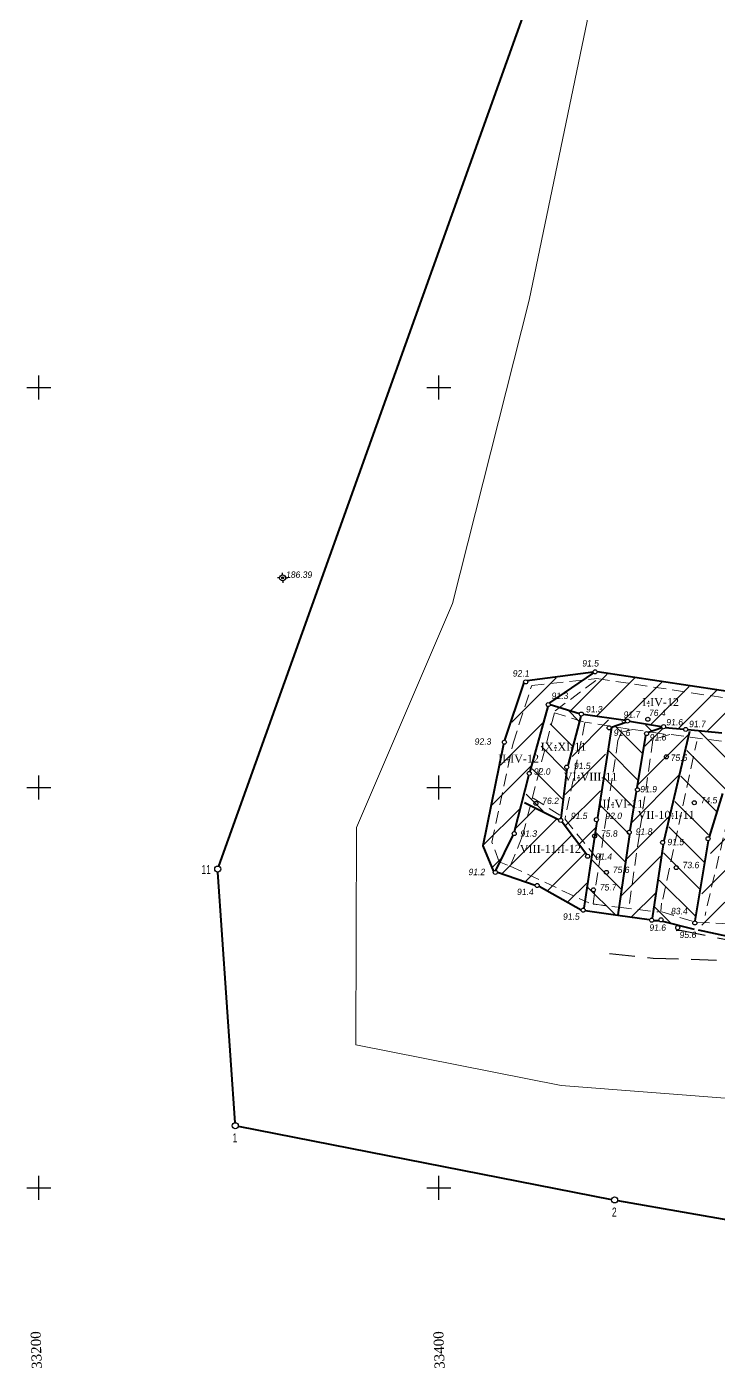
# Model space of a CAD drawing. Header units: millimetres. Extents: x 3233194 to 6468300, y 5635110 to 11269398.
# Drawn here: x 3233194 to 3233540, y 5635110 to 5635780 of the extents above; entities that cross this region are included whole.
import ezdxf
from ezdxf.enums import TextEntityAlignment as Align

# ---------------------------------------------------------------- set-up
doc = ezdxf.new("R2010")
doc.units = ezdxf.units.MM
doc.header["$LTSCALE"] = 2
doc.header["$PDMODE"] = 32
doc.header["$PDSIZE"] = 0.3
doc.linetypes.add('DASHED2', pattern=[9.525, 6.35, -3.175])
doc.linetypes.add('HIDDEN2', pattern=[4.7625, 3.175, -1.5875])
for name, color, linetype in [('в.доб.бровка', 7, 'Continuous'), ('вдб', 7, 'Continuous'), ('ВЫСОТЫ', 7, 'Continuous'), ('Гірничий відвід', 7, 'Continuous'), ('ИМЕНА', 7, 'Continuous'), ('Контур запасів', 7, 'Continuous'), ('кресты', 7, 'Continuous'), ('н.доб.бровка', 7, 'Continuous'), ('нвскр.бровка', 7, 'Continuous'), ('ндб', 7, 'Continuous'), ('ОБОчина', 7, 'Continuous'), ('ПИКЕТЫ', 7, 'Continuous'), ('ПУНКТЫ', 7, 'Continuous'), ('ТОКА_СТ', 1, 'Continuous')]:
    doc.layers.add(name, color=color, linetype=linetype)
doc.layers.add('н.бровка', color=7, linetype='HIDDEN2', lineweight=20)
doc.styles.add('grad', font='grad.shx')
doc.styles.add('universw', font='universw.shx', dxfattribs={"oblique": 10})
doc.styles.add('user', font='symeteo.shx', dxfattribs={"height": 2.5})

# ---------------------------------------------------------------- blocks, each defined once
blk = doc.blocks.new('piket')
at = {"layer": 'ПИКЕТЫ', "linetype": 'Continuous'}
h = blk.add_hatch(color=7, dxfattribs=at)
edge = h.paths.add_edge_path()
edge.add_arc((0, 0), 0.3, 0, 360)
at = {"layer": 'ПИКЕТЫ', "color": 7, "linetype": 'Continuous'}
blk.add_circle((0, 0), 0.3, dxfattribs=at)
at = {"layer": 'ВЫСОТЫ', "style": 'universw', "oblique": 6}
blk.add_attdef('H', (1.88, -0.23), '', height=2, dxfattribs=at)
at = {"layer": 'ИМЕНА', "style": 'universw', "oblique": 10}
blk.add_attdef('NAME', text='', height=2, dxfattribs=at).set_placement((0, 2.37), align=Align.CENTER)
at = {"layer": 'ТОКА_СТ', "style": 'universw', "oblique": 6, "flags": 1}
blk.add_attdef('POINT', text='', height=2, dxfattribs=at).set_placement((0, -2.79), align=Align.CENTER)
blk = doc.blocks.new('5_1')
at = {"linetype": 'Continuous'}
h = blk.add_hatch(color=7, dxfattribs=at)
edge = h.paths.add_edge_path()
edge.add_arc((0, 0), 0.0588, 0, 360)
at = {"color": 7, "linetype": 'Continuous'}
for p, q in [((-0.75, 0), (-1.25, 0)), ((0, 0.75), (0, 1.25)), ((0.75, 0), (1.25, 0)), ((0, -0.75), (0, -1.25))]:
    blk.add_line(p, q, dxfattribs=at)
for radius in [0.75, 0.0588]:
    blk.add_circle((0, 0), radius, dxfattribs=at)
at = {"color": 7, "linetype": 'Continuous', "style": 'grad', "oblique": 10, "width": 0.7}
blk.add_attdef('P37', text='', height=2.5, dxfattribs=at).set_placement((-2, 0), align=Align.MIDDLE_RIGHT)
at = {"color": 7, "linetype": 'Continuous', "style": 'user', "flags": 8}
blk.add_attdef('ddddd', text='', height=2.5, dxfattribs=at).set_placement((2, 0), align=Align.MIDDLE_LEFT)
at = {"color": 7, "linetype": 'Continuous', "style": 'grad', "oblique": 10, "width": 0.7}
blk.add_attdef('P4', (2, 0.7), '', height=2.5, dxfattribs=at)
blk.add_attdef('P69', text='', height=2.5, dxfattribs=at).set_placement((2, -0.7), align=Align.TOP_LEFT)

msp = doc.modelspace()

# ---------------------------------------------------------------- linework, layer by layer
for p, q in [((3233465.93, 5635438.61), (3233484.04, 5635456.72)), ((3233476.17, 5635456.71), (3233477.11, 5635457.65)), ((3233436.45, 5635432.7), (3233458.63, 5635454.88)), ((3233478.93, 5635435.89), (3233497.72, 5635454.68)), ((3233492.63, 5635433.88), (3233511.39, 5635452.64)), ((3233505.96, 5635431.49), (3233525.07, 5635450.6)), ((3233519.99, 5635429.81), (3233538.74, 5635448.56)), ((3233534.21, 5635428.32), (3233552.42, 5635446.52)), ((3233464.53, 5635438.66), (3233470.01, 5635433.18)), ((3233430.7, 5635411.24), (3233452.09, 5635432.62)), ((3233455.6, 5635431.88), (3233466.62, 5635420.85)), ((3233502.99, 5635420.66), (3233511.87, 5635429.55)), ((3233499.58, 5635401.54), (3233525.34, 5635427.29)), ((3233529.72, 5635428.48), (3233563.68, 5635394.51)), ((3233451.09, 5635420.67), (3233463.45, 5635408.31)), ((3233523.98, 5635418.5), (3233544.53, 5635397.95)), ((3233426.47, 5635391.29), (3233446.04, 5635410.86)), ((3233446.58, 5635409.46), (3233461.84, 5635394.2)), ((3233496.21, 5635382.46), (3233520.13, 5635406.37)), ((3233520.98, 5635405.79), (3233538.55, 5635388.21)), ((3233443.55, 5635396.78), (3233452.04, 5635388.29)), ((3233422.23, 5635371.33), (3233440.36, 5635389.46)), ((3233438.51, 5635379.76), (3233448.26, 5635389.51)), ((3233517.97, 5635393.08), (3233534.7, 5635376.35)), ((3233531.42, 5635346.94), (3233576.2, 5635391.73)), ((3233535.77, 5635367.01), (3233562.77, 5635394.01)), ((3233431.71, 5635357.24), (3233458.74, 5635384.27)), ((3233493.57, 5635364.09), (3233514.92, 5635385.45)), ((3233443.5, 5635353.32), (3233466.39, 5635376.21)), ((3233514.96, 5635380.37), (3233532.53, 5635362.8)), ((3233531.42, 5635331.23), (3233576.57, 5635376.37)), ((3233426.94, 5635360.33), (3233430.84, 5635364.22)), ((3233454.44, 5635348.54), (3233473.29, 5635367.39)), ((3233491.15, 5635345.96), (3233510.78, 5635365.59)), ((3233512.26, 5635367.36), (3233530.52, 5635349.1)), ((3233464.64, 5635343.03), (3233473.9, 5635352.28)), ((3233510.09, 5635353.81), (3233528.5, 5635335.4)), ((3233496.1, 5635335.2), (3233508.36, 5635347.46)), ((3233507.92, 5635340.26), (3233515.72, 5635332.46))]:
    msp.add_line(p, q)
at = {"color": 7}
for p, q in [((3233466.52, 5635415.63), (3233484.78, 5635433.89)), ((3233501.64, 5635417.27), (3233488.49, 5635430.42)), ((3233491.46, 5635432.7), (3233491.76, 5635433.01)), ((3233506.07, 5635428.55), (3233503.24, 5635431.38)), ((3233463.16, 5635396.55), (3233483.33, 5635416.72)), ((3233499.56, 5635403.63), (3233484.69, 5635418.5)), ((3233497.48, 5635389.99), (3233482.62, 5635404.86)), ((3233463.32, 5635381), (3233480.72, 5635398.39)), ((3233495.4, 5635376.35), (3233480.54, 5635391.22)), ((3233470.18, 5635371.94), (3233478.55, 5635380.31)), ((3233493.33, 5635362.72), (3233478.46, 5635377.59)), ((3233491.25, 5635349.08), (3233476.38, 5635363.95)), ((3233488.03, 5635336.59), (3233474.3, 5635350.31))]:
    msp.add_line(p, q, dxfattribs=at)
at = {"color": 7, "linetype": 'HIDDEN2', "lineweight": 20}
msp.add_line((3233447.05, 5635394.75), (3233463.02, 5635384.5), dxfattribs=at)
for points in [[(3233473, 5635432.5), (3233463.02, 5635384.5)], [(3233502.15, 5635428.33), (3233496.89, 5635429.13), (3233491.24, 5635427.77), (3233489.49, 5635423.49), (3233477.02, 5635341.81), (3233489.22, 5635340.33)], [(3233511.9, 5635344.27), (3233528.83, 5635423.13)], [(3233577.56, 5635387.45), (3233546.45, 5635393.51), (3233533.01, 5635336.05)], [(3233462.99, 5635384.37), (3233480.25, 5635362.97)]]:
    msp.add_lwpolyline(points, dxfattribs=at)
at = {"color": 7, "linetype": 'Continuous', "lineweight": 40}
for points in [[(3233470.97, 5635435.8), (3233464.36, 5635411.11)], [(3233493.45, 5635432.64), (3233486.23, 5635430.04), (3233479.26, 5635385.08), (3233479.23, 5635384.85)], [(3233525.24, 5635428.14), (3233512.41, 5635373.41)], [(3233463.95, 5635409.23), (3233460.86, 5635384.63)], [(3233541.7, 5635397.03), (3233535.05, 5635375.33)], [(3233442.71, 5635392.53), (3233459.83, 5635384.08)], [(3233461.54, 5635382.88), (3233473.87, 5635366.58)], [(3233478.95, 5635383), (3233472.45, 5635339.69)], [(3233512.1, 5635371.64), (3233506.63, 5635334.7)], [(3233534.61, 5635373.46), (3233527.92, 5635333.37)]]:
    msp.add_lwpolyline(points, dxfattribs=at)
at = {"color": 7}
for centre in [(3233511.8, 5635372.6), (3233534.53, 5635374.46)]:
    msp.add_circle(centre, 1.01, dxfattribs=at)
at = {"layer": 'в.доб.бровка', "color": 7, "linetype": 'Continuous', "lineweight": 40}
for points in [[(3233511.76, 5635333.27), (3233527.62, 5635329.31)], [(3233529.5, 5635328.88), (3233550.46, 5635324.48)]]:
    msp.add_lwpolyline(points, dxfattribs=at)
at = {"layer": 'вдб', "color": 7, "linetype": 'Continuous', "lineweight": 40}
for points in [[(3233477.06, 5635457.8), (3233444.18, 5635453.42)], [(3233455.45, 5635442.32), (3233477.46, 5635457.39)], [(3233556.51, 5635446.27), (3233479.07, 5635457.81)], [(3233442.4, 5635452.52), (3233432.76, 5635423.72)], [(3233454.47, 5635440.52), (3233445.51, 5635408.03)], [(3233470.18, 5635436.91), (3233455.62, 5635441.41)], [(3233493.27, 5635433.52), (3233472.15, 5635436.54)], [(3233511.33, 5635430.35), (3233495.22, 5635433.01)], [(3233511.49, 5635429.86), (3233504.67, 5635427.48)], [(3233522.34, 5635429.09), (3233513.16, 5635429.97)], [(3233503.32, 5635426.11), (3233498.92, 5635399.88)], [(3233541.41, 5635427.27), (3233524.34, 5635428.9)], [(3233432.29, 5635421.8), (3233421.91, 5635370.87), (3233427.26, 5635358.02)], [(3233437.73, 5635378), (3233444.97, 5635406.1)], [(3233498.63, 5635398.14), (3233495.48, 5635378.58)], [(3233428.39, 5635358.63), (3233437.04, 5635376.18)], [(3233495.24, 5635376.65), (3233489.42, 5635336.36)], [(3233448.11, 5635351.12), (3233429.19, 5635357.59)], [(3233450.08, 5635350.8), (3233471.03, 5635338.93)], [(3233473.08, 5635338.52), (3233489.35, 5635336.25)], [(3233489.35, 5635336.25), (3233505.12, 5635334.02)], [(3233507.31, 5635333.5), (3233510.03, 5635333.65)]]:
    msp.add_lwpolyline(points, dxfattribs=at)
at = {"layer": 'Гірничий відвід', "color": 7, "linetype": 'Continuous', "lineweight": 40}
for points in [[(3233289.93, 5635360.72), (3233466.87, 5635855.06)], [(3233298.08, 5635232.48), (3233289.53, 5635357.79)], [(3233299.66, 5635230.69), (3233486.33, 5635194.19)], [(3233489.29, 5635193.64), (3233670.01, 5635161.92)]]:
    msp.add_lwpolyline(points, dxfattribs=at)
at = {"layer": 'Контур запасів', "color": 5, "linetype": 'Continuous', "lineweight": 15}
msp.add_lwpolyline([(3233531.12, 5636161.14), (3233677.57, 5636160.94), (3233863.62, 5636186.1), (3233938.34, 5636043.12), (3233976.25, 5635840.16), (3233904.73, 5635671.71), (3233892.02, 5635420.86), (3233850.77, 5635332.58), (3233782.32, 5635239.75), (3233681.44, 5635245.91), (3233597.07, 5635240.68), (3233461.15, 5635251.02), (3233358.47, 5635271.45), (3233358.83, 5635380.03), (3233406.76, 5635492.03), (3233445.08, 5635643.63), (3233474.1, 5635783.18), (3233485.44, 5635905.91), (3233500.56, 5636033.68), (3233531.12, 5636161.14)], dxfattribs=at)
at = {"layer": 'кресты', "color": 7, "linetype": 'Continuous'}
for p, q in [((3233200, 5635594), (3233200, 5635606)), ((3233400, 5635594), (3233400, 5635606)), ((3233194, 5635600), (3233206, 5635600)), ((3233394, 5635600), (3233406, 5635600)), ((3233200, 5635394), (3233200, 5635406)), ((3233400, 5635394), (3233400, 5635406)), ((3233194, 5635400), (3233206, 5635400)), ((3233394, 5635400), (3233406, 5635400)), ((3233200, 5635194), (3233200, 5635206)), ((3233400, 5635194), (3233400, 5635206)), ((3233194, 5635200), (3233206, 5635200)), ((3233394, 5635200), (3233406, 5635200))]:
    msp.add_line(p, q, dxfattribs=at)
at = {"layer": 'кресты', "color": 7, "linetype": 'DASHED2', "lineweight": 20}
for p in [(3233321.76, 5635504.9, 186.44), (3233321.88, 5635504.87, 186.39)]:
    msp.add_point(p, dxfattribs=at)
at = {"layer": 'н.бровка', "color": 7, "linetype": 'HIDDEN2', "lineweight": 20}
for points in [[(3233434.26, 5635361.19), (3233430.13, 5635362.97), (3233426.45, 5635372.78), (3233437.08, 5635422.27), (3233446.36, 5635451.05), (3233478.99, 5635454.56), (3233563.71, 5635441.71)], [(3233458.09, 5635438.33), (3233479.72, 5635454.61)], [(3233477.03, 5635341.87), (3233487.91, 5635340.35)]]:
    msp.add_lwpolyline(points, dxfattribs=at)
at = {"layer": 'нвскр.бровка', "color": 7}
for centre in [(3233289.42, 5635359.3), (3233298.18, 5635230.98), (3233487.81, 5635193.9)]:
    msp.add_circle(centre, 1.51, dxfattribs=at)
at = {"layer": 'ндб', "color": 7, "linetype": 'HIDDEN2', "lineweight": 20}
for points in [[(3233472.31, 5635432.95), (3233457.69, 5635437.41), (3233441.68, 5635375.49), (3233435.63, 5635360.81), (3233474.9, 5635342.36)], [(3233495.12, 5635429.26), (3233473.06, 5635432.76)], [(3233560.14, 5635420.78), (3233515.44, 5635426.6), (3233506.96, 5635423.86), (3233494.99, 5635340.74)], [(3233512.53, 5635426.75), (3233503.3, 5635428.15)], [(3233511.31, 5635342.2), (3233510.89, 5635338.09)], [(3233489.98, 5635340.23), (3233509.56, 5635337.85)], [(3233511.4, 5635337.93), (3233527.16, 5635333.03)], [(3233528.89, 5635332.62), (3233565.77, 5635331.09)]]:
    msp.add_lwpolyline(points, dxfattribs=at)
at = {"layer": 'ОБОчина', "color": 7, "linetype": 'DASHED2'}
for points in [[(3233654.61, 5635323), (3233746.14, 5635309.29), (3233746.54, 5635305.2), (3233710.71, 5635312.16), (3233678.97, 5635307.45), (3233632.28, 5635318.66), (3233576.69, 5635321.36), (3233551.73, 5635322.35), (3233520.55, 5635328.54), (3233518.63, 5635328.42)], [(3233485.27, 5635317.15), (3233507.01, 5635314.83), (3233548.05, 5635313.41), (3233587.55, 5635313.47), (3233606.53, 5635312.87), (3233625.99, 5635313.25), (3233639.98, 5635310.92), (3233653.91, 5635306.28), (3233676.43, 5635303.52), (3233709.32, 5635294.36), (3233739.95, 5635290.54), (3233755.9, 5635294.17), (3233761.99, 5635300.98), (3233764.34, 5635311.76)]]:
    msp.add_lwpolyline(points, dxfattribs=at)
at = {"layer": 'ПИКЕТЫ', "color": 7}
for centre in [(3233478.07, 5635457.88), (3233443.35, 5635452.85), (3233454.62, 5635441.52), (3233471.18, 5635436.78), (3233485.06, 5635429.88), (3233494.25, 5635433.26), (3233504.42, 5635434.17), (3233512.29, 5635430.47), (3233523.35, 5635429.09), (3233432.72, 5635422.71), (3233503.78, 5635427), (3233513.7, 5635415.41), (3233463.86, 5635410.24), (3233445.13, 5635407.09), (3233499.26, 5635398.93), (3233448.45, 5635392.11), (3233448.45, 5635392.11), (3233527.65, 5635392.43), (3233527.65, 5635392.43), (3233460.86, 5635383.62), (3233478.72, 5635383.98), (3233437.63, 5635377), (3233477.82, 5635375.79), (3233477.82, 5635375.79), (3233495.11, 5635377.65), (3233474.31, 5635365.67), (3233428.19, 5635357.65), (3233483.74, 5635357.63), (3233483.74, 5635357.63), (3233518.61, 5635360.04), (3233518.61, 5635360.04), (3233449.11, 5635351.09), (3233477.23, 5635348.9), (3233477.23, 5635348.9), (3233472.1, 5635338.74), (3233506.34, 5635333.74), (3233511, 5635333.93), (3233519.36, 5635330), (3233519.36, 5635330), (3233527.91, 5635332.36)]:
    msp.add_circle(centre, 1.01, dxfattribs=at)

# ---------------------------------------------------------------- block references
at = {"layer": 'ПИКЕТЫ', "color": 4}
ref = msp.add_blockref('piket', (3233321.88, 5635504.87, 186.39), dxfattribs=dict(at, xscale=1.6, yscale=1.6, zscale=1.6))
ref.add_attrib('H', '186.39', (3233323.48, 5635504.87, -111.83), dxfattribs={"layer": 'ВЫСОТЫ', "height": 3.2, "style": 'universw', "oblique": 6})
at = {"layer": 'ПУНКТЫ', "color": 7, "linetype": 'Continuous', "xscale": 2, "yscale": 2, "zscale": 2, "rotation": 0.982932777762484}
msp.add_blockref('5_1', (3233321.88, 5635504.87, 186.39), dxfattribs=at)

# ---------------------------------------------------------------- texts
at = {"attachment_point": 1}
for s, insert, char_height, width in [('{\\fTimes New Roman|b0|i0|c0|p18;I-IV-12}', (3233501.55, 5635444.77), 4, 19.802), ('{\\fTimes New Roman|b0|i0|c204|p18;\\H4x;:}', (3233503.94, 5635444.56), 1, 1.8667), ('{\\fTimes New Roman|b0|i0|c0|p18;II-IV-12}', (3233429.56, 5635416.5), 4, 19.802), ('{\\fTimes New Roman|b0|i0|c0|p18;IX-XI-11}', (3233450.86, 5635422.41), 4, 19.802), ('{\\fTimes New Roman|b0|i0|c204|p18;\\H4x;:}', (3233457.44, 5635422.43), 1, 1.8667), ('{\\fTimes New Roman|b0|i0|c204|p18;\\H4x;:}', (3233434.01, 5635416.53), 1, 1.8667), ('{\\fTimes New Roman|b0|i0|c0|p18;VI-VIII-11}', (3233462.39, 5635407.42), 4, 19.802), ('{\\fTimes New Roman|b0|i0|c204|p18;\\H4x;:}', (3233469.08, 5635407.41), 1, 1.8667), ('{\\fTimes New Roman|b0|i0|c0|p18;III-VI-11}', (3233479.71, 5635393.93), 4, 19.802), ('{\\fTimes New Roman|b0|i0|c204|p18;\\H4x;:}', (3233486.2, 5635393.91), 1, 1.8667), ('{\\fTimes New Roman|b0|i0|c0|p18;VII-10-I-11}', (3233499.32, 5635388.4), 4, 26.4103), ('{\\fTimes New Roman|b0|i0|c204|p18;\\H4x;:}', (3233515.93, 5635388.4), 1, 1.8667), ('{\\fTimes New Roman|b0|i0|c0|p18;VIII-11-I-12}', (3233440.43, 5635371.4), 4, 27.7984), ('{\\fTimes New Roman|b0|i0|c204|p18;\\H4x;:}', (3233459.05, 5635371.31), 1, 1.8667)]:
    msp.add_mtext(s, dxfattribs=dict(at, insert=insert, char_height=char_height, width=width))
at = {"style": 'universw', "oblique": 6}
msp.add_attdef('91.5', (3233514.07, 5635371.19, 91.71), '', height=3.2, dxfattribs=at)
at = {"layer": 'ВЫСОТЫ', "style": 'universw', "oblique": 6}
for tag, p in [('91.5', (3233471.53, 5635460.55, 91.71)), ('92.1', (3233436.81, 5635455.52, 91.71)), ('91.3', (3233456.22, 5635444.33, 91.33)), ('91.3', (3233473.39, 5635437.58, 91.71)), ('91.7', (3233492.19, 5635434.9, 91.71)), ('76.4', (3233504.89, 5635435.77, 83.21)), ('91.6', (3233513.56, 5635431.12, 91.71)), ('91.7', (3233524.93, 5635430.22, 91.71)), ('92.3', (3233417.76, 5635421.44, 91.33)), ('91.6', (3233487.27, 5635425.86, 91.33)), ('91.6', (3233505.26, 5635423.56, 91.36)), ('75.5', (3233515.74, 5635413.37, 83.21)), ('92.0', (3233447.36, 5635406.46, 91.33)), ('91.5', (3233467.36, 5635409.28, 91.33)), ('91.9', (3233500.54, 5635397.66, 91.33)), ('76.2', (3233451.52, 5635391.79, 83.21)), ('74.5', (3233530.72, 5635392.11, 83.21)), ('75.8', (3233480.89, 5635375.46, 83.21)), ('73.6', (3233521.68, 5635359.71, 83.21)), ('75.6', (3233486.81, 5635357.3, 83.21)), ('91.4', (3233438.93, 5635346.3, 91.71)), ('75.7', (3233480.3, 5635348.58, 83.21)), ('91.5', (3233461.91, 5635333.94, 91.71)), ('83.4', (3233515.91, 5635336.71, 83.01)), ('91.6', (3233505.08, 5635328.43, 91.71)), ('95.6', (3233520.21, 5635324.83, 95.56))]:
    msp.add_attdef(tag, p, '', height=3.2, dxfattribs=at)
at = {"layer": 'ВЫСОТЫ', "style": 'universw', "oblique": 10}
for tag, p in [('91.5', (3233469.86, 5635384.3, 163.64)), ('92.0', (3233487.13, 5635384.29, 163.64)), ('91.3', (3233444.65, 5635375.42, 163.64)), ('91.8', (3233502.29, 5635376.42, 163.64)), ('91.4', (3233482.18, 5635363.92, 163.64)), ('91.2', (3233418.72, 5635356.24, 163.64))]:
    msp.add_attdef(tag, text='', height=3.2, dxfattribs=at).set_placement(p, align=Align.CENTER)
at = {"layer": 'ИМЕНА', "color": 0, "style": 'grad', "width": 0.7}
for tag, p in [('11', (3233286.01, 5635356.85)), ('1', (3233299.19, 5635222.66)), ('2', (3233488.82, 5635185.58))]:
    msp.add_attdef(tag, text='', height=4.5, dxfattribs=at).set_placement(p, align=Align.RIGHT)
at = {"layer": 'н.доб.бровка', "color": 1, "linetype": 'HIDDEN2', "lineweight": 20, "char_height": 5, "width": 18.1417, "attachment_point": 1, "rotation": 92.08416}
for s, insert in [('{\\fTimes New Roman|b0|i0|c0|p18;\\C7;3\\fTimes New Roman|b0|i0|c204|p18;32\\fTimes New Roman|b0|i0|c0|p18;00}', (3233196.53, 5635109.3)), ('{\\fTimes New Roman|b0|i0|c0|p18;\\C7;3\\fTimes New Roman|b0|i0|c204|p18;34\\fTimes New Roman|b0|i0|c0|p18;00}', (3233397.87, 5635109.3))]:
    msp.add_mtext(s, dxfattribs=dict(at, insert=insert))

doc.saveas('drawing.dxf')
